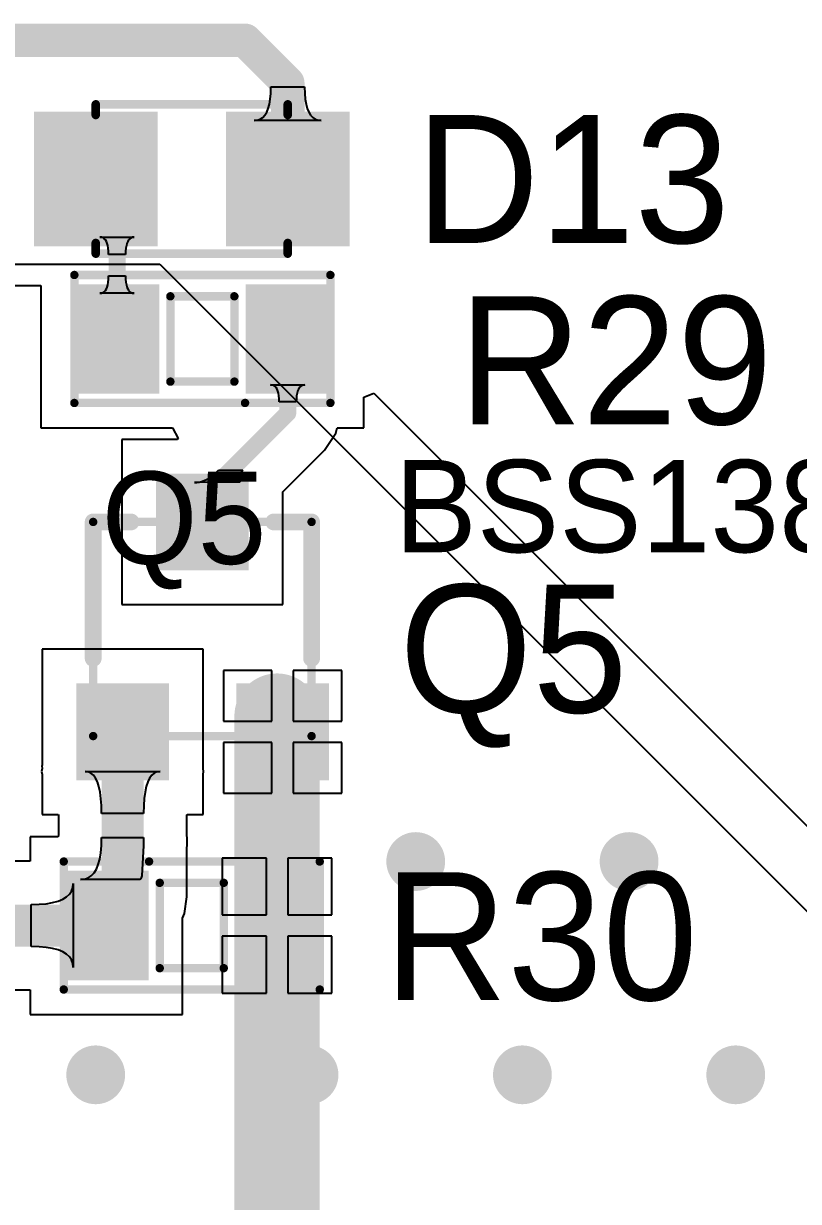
# Model space of a CAD drawing. Header units: millimetres. Extents: x -0.28 to 4.38, y -0.01 to 4.88.
# Drawn here: x 2.306 to 2.669, y 3.736 to 4.288 of the extents above; entities that cross this region are included whole.
import ezdxf

# ---------------------------------------------------------------- set-up
doc = ezdxf.new("R2010")
doc.units = ezdxf.units.MM
doc.header["$MEASUREMENT"] = 0
for name, color, linetype in [('BottomLayer', 5, 'Continuous'), ('Mechanical7', 56, 'Continuous'), ('MultiLayer', 9, 'Continuous'), ('TopLayer', 1, 'Continuous'), ('TopOverlay', 2, 'Continuous'), ('TopPaste', 8, 'Continuous'), ('TopSolder', 216, 'Continuous'), ('ViaHoleLayer', 16, 'Continuous')]:
    doc.layers.add(name, color=color, linetype=linetype)

# ---------------------------------------------------------------- blocks, each defined once
blk = doc.blocks.new('RES_SMD_0603_BIG_1')
at = {"layer": 'TopLayer'}
for points in [[(-0.05575, -0.02165), (-0.02425, -0.02165), (-0.05575, 0.02165), (-0.02425, 0.02165)], [(0.02425, -0.02165), (0.05575, -0.02165), (0.02425, 0.02165), (0.05575, 0.02165)]]:
    blk.add_solid(points, dxfattribs=at)
at = {"layer": 'TopOverlay', "const_width": 0.00394}
for points in [[(0.06, 0.03), (-0.06, 0.03)], [(-0.06, 0.03), (-0.06, -0.03)], [(0.06, 0.03), (0.06, -0.03)], [(0.015, 0.02), (-0.015, 0.02)], [(-0.015, 0.02), (-0.015, -0.02)], [(0.015, 0.02), (0.015, -0.02)], [(0.015, -0.02), (-0.015, -0.02)], [(0.02, -0.03), (-0.06, -0.03)], [(0.06, -0.03), (0.02, -0.03)]]:
    blk.add_lwpolyline(points, dxfattribs=at)
at = {"layer": 'TopOverlay', "const_width": 0.00197}
for points in [[(-0.06098, 0.03, 1), (-0.05902, 0.03, 1)], [(-0.06098, 0.03, 1), (-0.05902, 0.03, 1)], [(0.05902, 0.03, 1), (0.06098, 0.03, 1)], [(0.05902, 0.03, 1), (0.06098, 0.03, 1)], [(-0.01599, 0.02, 1), (-0.01402, 0.02, 1)], [(-0.01599, 0.02, 1), (-0.01402, 0.02, 1)], [(0.01401, 0.02, 1), (0.01598, 0.02, 1)], [(0.01401, 0.02, 1), (0.01598, 0.02, 1)], [(-0.01599, -0.02, 1), (-0.01402, -0.02, 1)], [(-0.01599, -0.02, 1), (-0.01402, -0.02, 1)], [(0.01401, -0.02, 1), (0.01598, -0.02, 1)], [(0.01401, -0.02, 1), (0.01598, -0.02, 1)], [(-0.06098, -0.03, 1), (-0.05902, -0.03, 1)], [(-0.06098, -0.03, 1), (-0.05902, -0.03, 1)], [(0.01901, -0.03, 1), (0.02098, -0.03, 1)], [(0.01901, -0.03, 1), (0.02098, -0.03, 1)], [(0.05902, -0.03, 1), (0.06098, -0.03, 1)], [(0.05902, -0.03, 1), (0.06098, -0.03, 1)]]:
    blk.add_lwpolyline(points, format="xyb", close=True, dxfattribs=at)
at = {"layer": 'TopPaste'}
for points in [[(-0.05575, -0.02165), (-0.02425, -0.02165), (-0.05575, 0.02165), (-0.02425, 0.02165)], [(0.02425, -0.02165), (0.05575, -0.02165), (0.02425, 0.02165), (0.05575, 0.02165)]]:
    blk.add_solid(points, dxfattribs=at)
at = {"layer": 'TopSolder'}
for points in [[(-0.05975, -0.02565), (-0.02025, -0.02565), (-0.05975, 0.02565), (-0.02025, 0.02565)], [(0.02025, -0.02565), (0.05975, -0.02565), (0.02025, 0.02565), (0.05975, 0.02565)]]:
    blk.add_solid(points, dxfattribs=at)
blk = doc.blocks.new('RES_SMD_0603_BIG_2')
at = {"layer": 'TopLayer'}
for points in [[(-0.05575, -0.02165), (-0.02425, -0.02165), (-0.05575, 0.02165), (-0.02425, 0.02165)], [(0.02425, -0.02165), (0.05575, -0.02165), (0.02425, 0.02165), (0.05575, 0.02165)]]:
    blk.add_solid(points, dxfattribs=at)
at = {"layer": 'TopOverlay', "const_width": 0.00394}
for points in [[(-0.06, 0.03), (0.06, 0.03)], [(-0.06, -0.03), (-0.06, 0.03)], [(0.06, -0.03), (0.06, 0.03)], [(-0.015, 0.02), (0.015, 0.02)], [(-0.015, -0.02), (-0.015, 0.02)], [(0.015, -0.02), (0.015, 0.02)], [(-0.015, -0.02), (0.015, -0.02)], [(-0.06, -0.03), (0.02, -0.03)], [(0.02, -0.03), (0.06, -0.03)]]:
    blk.add_lwpolyline(points, dxfattribs=at)
at = {"layer": 'TopOverlay', "const_width": 0.00197}
for points in [[(-0.06098, 0.03, 1), (-0.05902, 0.03, 1)], [(-0.06098, 0.03, 1), (-0.05902, 0.03, 1)], [(0.05902, 0.03, 1), (0.06098, 0.03, 1)], [(0.05902, 0.03, 1), (0.06098, 0.03, 1)], [(-0.01599, 0.02, 1), (-0.01402, 0.02, 1)], [(-0.01599, 0.02, 1), (-0.01402, 0.02, 1)], [(0.01401, 0.02, 1), (0.01598, 0.02, 1)], [(0.01401, 0.02, 1), (0.01598, 0.02, 1)], [(-0.01599, -0.02, 1), (-0.01402, -0.02, 1)], [(-0.01599, -0.02, 1), (-0.01402, -0.02, 1)], [(0.01401, -0.02, 1), (0.01598, -0.02, 1)], [(0.01401, -0.02, 1), (0.01598, -0.02, 1)], [(-0.06098, -0.03, 1), (-0.05902, -0.03, 1)], [(-0.06098, -0.03, 1), (-0.05902, -0.03, 1)], [(0.01901, -0.03, 1), (0.02098, -0.03, 1)], [(0.01901, -0.03, 1), (0.02098, -0.03, 1)], [(0.05902, -0.03, 1), (0.06098, -0.03, 1)], [(0.05902, -0.03, 1), (0.06098, -0.03, 1)]]:
    blk.add_lwpolyline(points, format="xyb", close=True, dxfattribs=at)
at = {"layer": 'TopPaste'}
for points in [[(-0.05575, -0.02165), (-0.02425, -0.02165), (-0.05575, 0.02165), (-0.02425, 0.02165)], [(0.02425, -0.02165), (0.05575, -0.02165), (0.02425, 0.02165), (0.05575, 0.02165)]]:
    blk.add_solid(points, dxfattribs=at)
at = {"layer": 'TopSolder'}
for points in [[(-0.05975, -0.02565), (-0.02025, -0.02565), (-0.05975, 0.02565), (-0.02025, 0.02565)], [(0.02025, -0.02565), (0.05975, -0.02565), (0.02025, 0.02565), (0.05975, 0.02565)]]:
    blk.add_solid(points, dxfattribs=at)
blk = doc.blocks.new('SOT23____138_3')
at = {"layer": 'Mechanical7', "const_width": 0.00394}
for points in [[(-0.05118, -0.05118), (-0.05118, 0.04921)], [(-0.05118, 0.04921), (0.05118, 0.04921)], [(0.05118, -0.05118), (0.05118, 0.04921)], [(-0.05118, -0.05118), (0.05118, -0.05118)]]:
    blk.add_lwpolyline(points, dxfattribs=at)
at = {"layer": 'Mechanical7', "const_width": 0.00197}
for points in [[(-0.05217, 0.04921, 1), (-0.0502, 0.04921, 1)], [(-0.05217, 0.04921, 1), (-0.0502, 0.04921, 1)], [(0.0502, 0.04921, 1), (0.05217, 0.04921, 1)], [(0.0502, 0.04921, 1), (0.05217, 0.04921, 1)], [(-0.05217, -0.05118, 1), (-0.0502, -0.05118, 1)], [(-0.05217, -0.05118, 1), (-0.0502, -0.05118, 1)], [(0.0502, -0.05118, 1), (0.05217, -0.05118, 1)], [(0.0502, -0.05118, 1), (0.05217, -0.05118, 1)]]:
    blk.add_lwpolyline(points, format="xyb", close=True, dxfattribs=at)
at = {"layer": 'Mechanical7'}
for points in [[(-0.01181, 0.04921), (0.01181, 0.04921), (-0.01181, 0.05906), (0.01181, 0.05906)], [(-0.02461, -0.0502), (-0.04823, -0.0502), (-0.02461, -0.06004), (-0.04823, -0.06004)], [(0.04823, -0.0502), (0.02461, -0.0502), (0.04823, -0.06004), (0.02461, -0.06004)]]:
    blk.add_solid(points, dxfattribs=at)
at = {"layer": 'TopLayer'}
for points in [[(-0.01772, 0.03051), (0.01772, 0.03051), (-0.01772, 0.06791), (0.01772, 0.06791)], [(-0.05512, -0.06791), (-0.01969, -0.06791), (-0.05512, -0.03051), (-0.01969, -0.03051)], [(0.01988, -0.06791), (0.05531, -0.06791), (0.01988, -0.03051), (0.05531, -0.03051)]]:
    blk.add_solid(points, dxfattribs=at)
at = {"layer": 'TopOverlay', "const_width": 0.00787}
for points in [[(-0.05118, 0.04921), (-0.03346, 0.04921)], [(-0.05118, -0.01476), (-0.05118, 0.04921)], [(0.03346, 0.04921), (0.05118, 0.04921)], [(0.05118, -0.01476), (0.05118, 0.04921)]]:
    blk.add_lwpolyline(points, dxfattribs=at)
at = {"layer": 'TopOverlay', "const_width": 0.00394}
for points in [[(-0.05315, 0.04921, 1), (-0.04921, 0.04921, 1)], [(-0.05315, 0.04921, 1), (-0.04921, 0.04921, 1)], [(-0.03543, 0.04921, 1), (-0.0315, 0.04921, 1)], [(0.0315, 0.04921, 1), (0.03543, 0.04921, 1)], [(0.04921, 0.04921, 1), (0.05315, 0.04921, 1)], [(0.04921, 0.04921, 1), (0.05315, 0.04921, 1)], [(-0.05315, -0.01476, 1), (-0.04921, -0.01476, 1)], [(0.04921, -0.01476, 1), (0.05315, -0.01476, 1)]]:
    blk.add_lwpolyline(points, format="xyb", close=True, dxfattribs=at)
at = {"layer": 'TopPaste'}
for points in [[(-0.01772, 0.03051), (0.01772, 0.03051), (-0.01772, 0.06791), (0.01772, 0.06791)], [(-0.05512, -0.06791), (-0.01969, -0.06791), (-0.05512, -0.03051), (-0.01969, -0.03051)], [(0.01988, -0.06791), (0.05531, -0.06791), (0.01988, -0.03051), (0.05531, -0.03051)]]:
    blk.add_solid(points, dxfattribs=at)
at = {"layer": 'TopSolder'}
for points in [[(-0.02172, 0.02651), (0.02172, 0.02651), (-0.02172, 0.07191), (0.02172, 0.07191)], [(-0.05912, -0.07191), (-0.01569, -0.07191), (-0.05912, -0.02651), (-0.01569, -0.02651)], [(0.01588, -0.07191), (0.05931, -0.07191), (0.01588, -0.02651), (0.05931, -0.02651)]]:
    blk.add_solid(points, dxfattribs=at)
at = {"layer": 'Mechanical7'}
for s, p in [('BSS138', (0.09, 0.035)), ('Q5', (-0.04724, 0.02953))]:
    blk.add_text(s, height=0.043307, rotation=360, dxfattribs=at).set_placement(p)
blk = doc.blocks.new('LED_0805_B____4')
at = {"layer": 'TopLayer'}
for points in [[(-0.025, -0.0275), (0.025, -0.0275), (-0.025, 0.0275), (0.025, 0.0275)], [(0.065, -0.0275), (0.115, -0.0275), (0.065, 0.0275), (0.115, 0.0275)]]:
    blk.add_solid(points, dxfattribs=at)
at = {"layer": 'TopOverlay', "const_width": 0.004}
for points in [[(0, 0.035), (0, 0.03)], [(0.09, 0.035), (0, 0.035)], [(0.09, 0.035), (0.09, 0.03)], [(0, -0.03), (0, -0.035)], [(0.09, -0.035), (0, -0.035)], [(0.09, -0.03), (0.09, -0.035)]]:
    blk.add_lwpolyline(points, dxfattribs=at)
at = {"layer": 'TopOverlay', "const_width": 0.002}
for points in [[(-0.001, 0.035, 1), (0.001, 0.035, 1)], [(-0.001, 0.035, 1), (0.001, 0.035, 1)], [(0.089, 0.035, 1), (0.091, 0.035, 1)], [(0.089, 0.035, 1), (0.091, 0.035, 1)], [(-0.001, 0.03, 1), (0.001, 0.03, 1)], [(0.089, 0.03, 1), (0.091, 0.03, 1)], [(-0.001, -0.03, 1), (0.001, -0.03, 1)], [(-0.001, -0.035, 1), (0.001, -0.035, 1)], [(-0.001, -0.035, 1), (0.001, -0.035, 1)], [(0.089, -0.03, 1), (0.091, -0.03, 1)], [(0.089, -0.035, 1), (0.091, -0.035, 1)], [(0.089, -0.035, 1), (0.091, -0.035, 1)]]:
    blk.add_lwpolyline(points, format="xyb", close=True, dxfattribs=at)
at = {"layer": 'TopPaste'}
for points in [[(-0.025, -0.0275), (0.025, -0.0275), (-0.025, 0.0275), (0.025, 0.0275)], [(0.065, -0.0275), (0.115, -0.0275), (0.065, 0.0275), (0.115, 0.0275)]]:
    blk.add_solid(points, dxfattribs=at)
at = {"layer": 'TopSolder'}
for points in [[(-0.029, -0.0315), (0.029, -0.0315), (-0.029, 0.0315), (0.029, 0.0315)], [(0.061, -0.0315), (0.119, -0.0315), (0.061, 0.0315), (0.119, 0.0315)]]:
    blk.add_solid(points, dxfattribs=at)

msp = doc.modelspace()

# ---------------------------------------------------------------- linework, layer by layer
at = {"layer": 'BottomLayer'}
for p, q in [((1.96248, 4.175), (2.37, 4.175)), ((2.37, 4.175), (2.845, 3.7))]:
    msp.add_line(p, q, dxfattribs=at)
at = {"layer": 'BottomLayer', "const_width": 0.01378}
for points in [[(2.48311, 3.895, 1), (2.49689, 3.895, 1)], [(2.58311, 3.895, 1), (2.59689, 3.895, 1)], [(2.33311, 3.795, 1), (2.34689, 3.795, 1)], [(2.43311, 3.795, 1), (2.44689, 3.795, 1)], [(2.53311, 3.795, 1), (2.54689, 3.795, 1)], [(2.63311, 3.795, 1), (2.64689, 3.795, 1)]]:
    msp.add_lwpolyline(points, format="xyb", close=True, dxfattribs=at)
at = {"layer": 'MultiLayer', "const_width": 0.01378}
for points in [[(2.48311, 3.895, 1), (2.49689, 3.895, 1)], [(2.58311, 3.895, 1), (2.59689, 3.895, 1)], [(2.33311, 3.795, 1), (2.34689, 3.795, 1)], [(2.43311, 3.795, 1), (2.44689, 3.795, 1)], [(2.53311, 3.795, 1), (2.54689, 3.795, 1)], [(2.63311, 3.795, 1), (2.64689, 3.795, 1)]]:
    msp.add_lwpolyline(points, format="xyb", close=True, dxfattribs=at)
at = {"layer": 'TopLayer'}
for p, q in [((2.42205, 4.25514), (2.42213, 4.25813)), ((2.42213, 4.25813), (2.43787, 4.25813)), ((2.43787, 4.25813), (2.43795, 4.25514)), ((2.42142, 4.2501), (2.42181, 4.25246)), ((2.42181, 4.25246), (2.42205, 4.25514)), ((2.43795, 4.25514), (2.43819, 4.25246)), ((2.43819, 4.25246), (2.43858, 4.2501)), ((2.42016, 4.24632), (2.42087, 4.24805)), ((2.42087, 4.24805), (2.42142, 4.2501)), ((2.43858, 4.2501), (2.43913, 4.24805)), ((2.43913, 4.24805), (2.43984, 4.24632)), ((2.41425, 4.24238), (2.41575, 4.24254)), ((2.44575, 4.24238), (2.41425, 4.24238)), ((2.41575, 4.24254), (2.41709, 4.24301)), ((2.41709, 4.24301), (2.41827, 4.2438)), ((2.41827, 4.2438), (2.41929, 4.2449)), ((2.41929, 4.2449), (2.42016, 4.24632)), ((2.43984, 4.24632), (2.44071, 4.2449)), ((2.44071, 4.2449), (2.44173, 4.2438)), ((2.44173, 4.2438), (2.44291, 4.24301)), ((2.44291, 4.24301), (2.44425, 4.24254)), ((2.44425, 4.24254), (2.44575, 4.24238)), ((2.34276, 4.18766), (2.342, 4.18774)), ((2.342, 4.18774), (2.358, 4.18774)), ((2.34344, 4.18742), (2.34276, 4.18766)), ((2.34404, 4.18701), (2.34344, 4.18742)), ((2.34456, 4.18644), (2.34404, 4.18701)), ((2.345, 4.18571), (2.34456, 4.18644)), ((2.35544, 4.18644), (2.355, 4.18571)), ((2.35596, 4.18701), (2.35544, 4.18644)), ((2.35656, 4.18742), (2.35596, 4.18701)), ((2.35724, 4.18766), (2.35656, 4.18742)), ((2.358, 4.18774), (2.35724, 4.18766)), ((2.34536, 4.18482), (2.345, 4.18571)), ((2.34564, 4.18376), (2.34536, 4.18482)), ((2.34584, 4.18254), (2.34564, 4.18376)), ((2.34596, 4.18116), (2.34584, 4.18254)), ((2.346, 4.17962), (2.34596, 4.18116)), ((2.35404, 4.18116), (2.354, 4.17962)), ((2.35416, 4.18254), (2.35404, 4.18116)), ((2.35436, 4.18376), (2.35416, 4.18254)), ((2.35464, 4.18482), (2.35436, 4.18376)), ((2.355, 4.18571), (2.35464, 4.18482)), ((2.354, 4.17962), (2.346, 4.17962)), ((2.34596, 4.16799), (2.346, 4.16953)), ((2.346, 4.16953), (2.354, 4.16953)), ((2.354, 4.16953), (2.35404, 4.16799)), ((2.25811, 4.165), (2.31425, 4.165)), ((2.31425, 4.165), (2.31425, 4.09835)), ((2.345, 4.16344), (2.34536, 4.16434)), ((2.34536, 4.16434), (2.34564, 4.16539)), ((2.34564, 4.16539), (2.34584, 4.16661)), ((2.34584, 4.16661), (2.34596, 4.16799)), ((2.35404, 4.16799), (2.35416, 4.16661)), ((2.35416, 4.16661), (2.35436, 4.16539)), ((2.35436, 4.16539), (2.35464, 4.16434)), ((2.35464, 4.16434), (2.355, 4.16344)), ((2.342, 4.16141), (2.34276, 4.16149)), ((2.358, 4.16141), (2.342, 4.16141)), ((2.34276, 4.16149), (2.34344, 4.16174)), ((2.34344, 4.16174), (2.34404, 4.16214)), ((2.34404, 4.16214), (2.34456, 4.16271)), ((2.34456, 4.16271), (2.345, 4.16344)), ((2.355, 4.16344), (2.35544, 4.16271)), ((2.35544, 4.16271), (2.35596, 4.16214)), ((2.35596, 4.16214), (2.35656, 4.16174)), ((2.35656, 4.16174), (2.35724, 4.16149)), ((2.35724, 4.16149), (2.358, 4.16141)), ((2.42276, 4.11839), (2.422, 4.11847)), ((2.422, 4.11847), (2.438, 4.11847)), ((2.42344, 4.11815), (2.42276, 4.11839)), ((2.42404, 4.11775), (2.42344, 4.11815)), ((2.42456, 4.11719), (2.42404, 4.11775)), ((2.425, 4.11647), (2.42456, 4.11719)), ((2.42536, 4.11559), (2.425, 4.11647)), ((2.42564, 4.11455), (2.42536, 4.11559)), ((2.42584, 4.11335), (2.42564, 4.11455)), ((2.43436, 4.11455), (2.43416, 4.11335)), ((2.43464, 4.11559), (2.43436, 4.11455)), ((2.435, 4.11647), (2.43464, 4.11559)), ((2.43544, 4.11719), (2.435, 4.11647)), ((2.43596, 4.11775), (2.43544, 4.11719)), ((2.43656, 4.11815), (2.43596, 4.11775)), ((2.43724, 4.11839), (2.43656, 4.11815)), ((2.438, 4.11847), (2.43724, 4.11839)), ((2.46575, 4.11272), (2.47037, 4.11463)), ((2.47037, 4.11463), (2.815, 3.77)), ((2.42596, 4.11199), (2.42584, 4.11335)), ((2.426, 4.11047), (2.42596, 4.11199)), ((2.434, 4.11047), (2.426, 4.11047)), ((2.43404, 4.11199), (2.434, 4.11047)), ((2.43416, 4.11335), (2.43404, 4.11199)), ((2.46575, 4.09835), (2.46575, 4.11272)), ((2.31425, 4.09835), (2.37593, 4.09835)), ((2.37593, 4.09835), (2.3786, 4.09335)), ((2.45261, 4.09583), (2.45311, 4.09835)), ((2.45311, 4.09835), (2.46575, 4.09835)), ((2.37831, 4.09291), (2.35228, 4.09291)), ((2.35228, 4.09291), (2.35228, 4.01551)), ((2.3786, 4.09335), (2.37831, 4.09291)), ((2.4473, 4.08789), (2.45261, 4.09583)), ((2.42772, 4.06831), (2.4473, 4.08789)), ((2.39303, 4.07477), (2.39417, 4.07552)), ((2.39417, 4.07552), (2.39531, 4.07638)), ((2.39531, 4.07638), (2.39645, 4.07736)), ((2.39645, 4.07736), (2.3976, 4.07845)), ((2.3976, 4.07845), (2.40891, 4.07845)), ((2.40781, 4.07578), (2.40771, 4.07513)), ((2.40793, 4.07638), (2.40781, 4.07578)), ((2.40807, 4.07691), (2.40793, 4.07638)), ((2.40824, 4.07739), (2.40807, 4.07691)), ((2.40844, 4.0778), (2.40824, 4.07739)), ((2.40866, 4.07816), (2.40844, 4.0778)), ((2.40891, 4.07845), (2.40866, 4.07816)), ((2.4076, 4.07279), (2.38628, 4.07267)), ((2.38628, 4.07267), (2.3874, 4.07274)), ((2.3874, 4.07274), (2.38852, 4.07291)), ((2.38852, 4.07291), (2.38964, 4.07321)), ((2.38964, 4.07321), (2.39077, 4.07361)), ((2.39077, 4.07361), (2.3919, 4.07413)), ((2.3919, 4.07413), (2.39303, 4.07477)), ((2.40761, 4.07363), (2.4076, 4.07279)), ((2.40771, 4.07513), (2.40761, 4.07363)), ((2.42772, 4.01551), (2.42772, 4.06831)), ((2.35228, 4.01551), (2.42772, 4.01551)), ((2.39031, 3.99449), (2.31488, 3.99449)), ((2.31488, 3.99449), (2.31488, 3.94018)), ((2.39031, 3.94018), (2.39031, 3.99449)), ((2.4226, 3.98449), (2.39988, 3.98449)), ((2.39988, 3.98449), (2.39988, 3.96079)), ((2.4226, 3.96079), (2.4226, 3.98449)), ((2.45531, 3.98449), (2.4326, 3.98449)), ((2.4326, 3.98449), (2.4326, 3.96079)), ((2.45531, 3.96079), (2.45531, 3.98449)), ((2.39988, 3.96079), (2.4226, 3.96079)), ((2.4326, 3.96079), (2.45531, 3.96079)), ((2.4226, 3.95079), (2.39988, 3.95079)), ((2.39988, 3.95079), (2.39988, 3.92709)), ((2.4226, 3.92709), (2.4226, 3.95079)), ((2.45531, 3.95079), (2.4326, 3.95079)), ((2.4326, 3.95079), (2.4326, 3.92709)), ((2.45531, 3.92709), (2.45531, 3.95079)), ((2.31488, 3.93854), (2.31461, 3.93721)), ((2.31488, 3.94018), (2.31479, 3.93991)), ((2.31479, 3.93991), (2.31488, 3.93854)), ((2.39041, 3.93991), (2.39031, 3.94018)), ((2.39032, 3.93854), (2.39041, 3.93991)), ((2.39059, 3.93721), (2.39032, 3.93854)), ((2.31461, 3.93721), (2.31488, 3.93584)), ((2.31488, 3.93584), (2.31488, 3.91709)), ((2.33648, 3.93701), (2.335, 3.93721)), ((2.335, 3.93721), (2.37019, 3.93721)), ((2.33779, 3.93642), (2.33648, 3.93701)), ((2.33896, 3.93544), (2.33779, 3.93642)), ((2.33996, 3.93406), (2.33896, 3.93544)), ((2.34082, 3.93229), (2.33996, 3.93406)), ((2.34152, 3.93012), (2.34082, 3.93229)), ((2.36438, 3.93229), (2.36368, 3.93012)), ((2.36523, 3.93406), (2.36438, 3.93229)), ((2.36624, 3.93544), (2.36523, 3.93406)), ((2.3674, 3.93642), (2.36624, 3.93544)), ((2.36872, 3.93701), (2.3674, 3.93642)), ((2.37019, 3.93721), (2.36872, 3.93701)), ((2.39031, 3.93584), (2.39059, 3.93721)), ((2.39031, 3.91709), (2.39031, 3.93584)), ((2.34206, 3.92756), (2.34152, 3.93012)), ((2.34268, 3.92126), (2.34206, 3.92756)), ((2.36314, 3.92756), (2.36275, 3.92461)), ((2.36368, 3.93012), (2.36314, 3.92756)), ((2.39988, 3.92709), (2.4226, 3.92709)), ((2.4326, 3.92709), (2.45531, 3.92709)), ((2.34276, 3.91752), (2.34268, 3.92126)), ((2.36252, 3.92126), (2.36244, 3.91752)), ((2.36275, 3.92461), (2.36252, 3.92126)), ((2.31488, 3.91709), (2.32237, 3.91709)), ((2.32237, 3.91709), (2.3225, 3.91651)), ((2.3225, 3.91651), (2.3225, 3.90732)), ((2.36244, 3.91752), (2.34276, 3.91752)), ((2.3827, 3.91651), (2.38283, 3.91709)), ((2.3827, 3.90689), (2.3827, 3.91651)), ((2.38283, 3.91709), (2.39031, 3.91709)), ((2.32237, 3.90665), (2.30925, 3.90665)), ((2.30925, 3.90665), (2.30925, 3.89523)), ((2.3225, 3.90732), (2.32237, 3.90675)), ((2.32237, 3.90675), (2.32237, 3.90665)), ((2.34266, 3.90248), (2.34276, 3.90622)), ((2.34276, 3.90622), (2.36244, 3.90622)), ((2.36244, 3.90622), (2.36242, 3.90248)), ((2.38283, 3.90622), (2.3827, 3.90689)), ((2.38281, 3.90238), (2.38283, 3.90612)), ((2.38282, 3.90617), (2.38283, 3.90622)), ((2.38283, 3.90612), (2.38282, 3.90617)), ((2.34187, 3.89618), (2.34236, 3.89913)), ((2.34236, 3.89913), (2.34266, 3.90248)), ((2.36242, 3.90248), (2.36155, 3.88831)), ((2.3827, 3.90181), (2.38281, 3.90238)), ((2.3827, 3.9018), (2.3827, 3.90181)), ((2.38278, 3.90123), (2.3827, 3.9018)), ((2.3827, 3.89996), (2.38278, 3.90123)), ((2.3827, 3.8785), (2.3827, 3.89996)), ((2.30859, 3.8951), (2.27501, 3.8951)), ((2.30915, 3.89523), (2.30859, 3.8951)), ((2.30925, 3.89523), (2.30915, 3.89523)), ((2.3403, 3.89145), (2.34118, 3.89362)), ((2.34118, 3.89362), (2.34187, 3.89618)), ((2.42, 3.89665), (2.39925, 3.89665)), ((2.39925, 3.89665), (2.39925, 3.87)), ((2.42, 3.87), (2.42, 3.89665)), ((2.45075, 3.89665), (2.43, 3.89665)), ((2.43, 3.89665), (2.43, 3.87)), ((2.45075, 3.87), (2.45075, 3.89665)), ((2.33646, 3.88732), (2.33793, 3.88831)), ((2.33793, 3.88831), (2.33921, 3.88968)), ((2.33921, 3.88968), (2.3403, 3.89145)), ((2.36155, 3.88831), (2.36128, 3.88732)), ((2.3287, 3.88114), (2.32929, 3.88281)), ((2.32929, 3.88281), (2.32949, 3.88469)), ((2.32949, 3.88469), (2.32949, 3.84531)), ((2.33291, 3.88653), (2.33478, 3.88673)), ((2.36063, 3.88653), (2.33291, 3.88653)), ((2.33478, 3.88673), (2.33646, 3.88732)), ((2.36097, 3.88673), (2.36063, 3.88653)), ((2.36128, 3.88732), (2.36097, 3.88673)), ((2.32236, 3.87642), (2.32454, 3.8773)), ((2.32454, 3.8773), (2.32632, 3.87839)), ((2.32632, 3.87839), (2.32771, 3.87967)), ((2.32771, 3.87967), (2.3287, 3.88114)), ((2.38167, 3.87071), (2.3827, 3.8785)), ((2.30969, 3.87484), (2.31345, 3.87494)), ((2.30969, 3.85516), (2.30969, 3.87484)), ((2.31345, 3.87494), (2.31682, 3.87524)), ((2.31682, 3.87524), (2.31979, 3.87573)), ((2.31979, 3.87573), (2.32236, 3.87642)), ((2.38075, 3.86848), (2.38167, 3.87071)), ((2.38075, 3.82335), (2.38075, 3.86848)), ((2.39925, 3.87), (2.42, 3.87)), ((2.43, 3.87), (2.45075, 3.87)), ((2.31345, 3.85506), (2.30969, 3.85516)), ((2.31682, 3.85476), (2.31345, 3.85506)), ((2.31979, 3.85427), (2.31682, 3.85476)), ((2.42, 3.86), (2.39925, 3.86)), ((2.39925, 3.86), (2.39925, 3.83335)), ((2.42, 3.83335), (2.42, 3.86)), ((2.45075, 3.86), (2.43, 3.86)), ((2.43, 3.86), (2.43, 3.83335)), ((2.45075, 3.83335), (2.45075, 3.86)), ((2.32236, 3.85358), (2.31979, 3.85427)), ((2.32454, 3.8527), (2.32236, 3.85358)), ((2.32632, 3.85161), (2.32454, 3.8527)), ((2.32771, 3.85033), (2.32632, 3.85161)), ((2.3287, 3.84886), (2.32771, 3.85033)), ((2.32929, 3.84719), (2.3287, 3.84886)), ((2.32949, 3.84531), (2.32929, 3.84719)), ((2.2758, 3.8349), (2.30859, 3.8349)), ((2.30859, 3.8349), (2.30915, 3.83477)), ((2.30915, 3.83477), (2.30925, 3.83477)), ((2.30925, 3.83477), (2.30925, 3.82335)), ((2.39925, 3.83335), (2.42, 3.83335)), ((2.43, 3.83335), (2.45075, 3.83335)), ((2.30925, 3.82335), (2.38075, 3.82335))]:
    msp.add_line(p, q, dxfattribs=at)
for points, const_width in [([(2.275, 4.28), (2.41, 4.28)], 0.01575), ([(2.41, 4.28), (2.43, 4.26)], 0.01575), ([(2.43, 4.215), (2.43, 4.26)], 0.01575), ([(2.35, 4.21), (2.36, 4.22)], 0.008), ([(2.35, 4.14), (2.35, 4.21)], 0.008), ([(2.43, 4.1052), (2.43, 4.14)], 0.008), ([(2.39, 4.0652), (2.43, 4.1052)], 0.008), ([(2.39, 4.06421), (2.39, 4.0652)], 0.008), ([(2.425, 3.88), (2.425, 3.96319)], 0.04), ([(2.3526, 3.8785), (2.3526, 3.95579)], 0.01969), ([(2.3476, 3.96079), (2.3526, 3.96579)], 0.008), ([(2.425, 3.865), (2.425, 3.88)], 0.04), ([(2.345, 3.87091), (2.3526, 3.8785)], 0.01969), ([(2.425, 3.7025), (2.425, 3.865)], 0.04), ([(2.345, 3.865), (2.345, 3.87091)], 0.01969), ([(2.2582, 3.865), (2.345, 3.865)], 0.01969)]:
    msp.add_lwpolyline(points, dxfattribs=dict(at, const_width=const_width))
for points, const_width in [([(2.40606, 4.28, 1), (2.41394, 4.28, 1)], 0.00787), ([(2.40606, 4.28, 1), (2.41394, 4.28, 1)], 0.00787), ([(2.42606, 4.26, 1), (2.43394, 4.26, 1)], 0.00787), ([(2.42606, 4.26, 1), (2.43394, 4.26, 1)], 0.00787), ([(2.358, 4.22, 1), (2.362, 4.22, 1)], 0.004), ([(2.42606, 4.215, 1), (2.43394, 4.215, 1)], 0.00787), ([(2.348, 4.21, 1), (2.352, 4.21, 1)], 0.004), ([(2.348, 4.21, 1), (2.352, 4.21, 1)], 0.004), ([(2.348, 4.14, 1), (2.352, 4.14, 1)], 0.004), ([(2.428, 4.14, 1), (2.432, 4.14, 1)], 0.004), ([(2.428, 4.1052, 1), (2.432, 4.1052, 1)], 0.004), ([(2.428, 4.1052, 1), (2.432, 4.1052, 1)], 0.004), ([(2.388, 4.0652, 1), (2.392, 4.0652, 1)], 0.004), ([(2.388, 4.0652, 1), (2.392, 4.0652, 1)], 0.004), ([(2.388, 4.06421, 1), (2.392, 4.06421, 1)], 0.004), ([(2.415, 3.96319, 1), (2.435, 3.96319, 1)], 0.02), ([(2.34768, 3.95579, 1), (2.35752, 3.95579, 1)], 0.00984), ([(2.3506, 3.96579, 1), (2.3546, 3.96579, 1)], 0.004), ([(2.3456, 3.96079, 1), (2.3496, 3.96079, 1)], 0.004), ([(2.48311, 3.895, 1), (2.49689, 3.895, 1)], 0.01378), ([(2.58311, 3.895, 1), (2.59689, 3.895, 1)], 0.01378), ([(2.415, 3.88, 1), (2.435, 3.88, 1)], 0.02), ([(2.415, 3.88, 1), (2.435, 3.88, 1)], 0.02), ([(2.34768, 3.8785, 1), (2.35752, 3.8785, 1)], 0.00984), ([(2.34768, 3.8785, 1), (2.35752, 3.8785, 1)], 0.00984), ([(2.415, 3.865, 1), (2.435, 3.865, 1)], 0.02), ([(2.415, 3.865, 1), (2.435, 3.865, 1)], 0.02), ([(2.34008, 3.87091, 1), (2.34992, 3.87091, 1)], 0.00984), ([(2.34008, 3.87091, 1), (2.34992, 3.87091, 1)], 0.00984), ([(2.34008, 3.865, 1), (2.34992, 3.865, 1)], 0.00984), ([(2.34008, 3.865, 1), (2.34992, 3.865, 1)], 0.00984), ([(2.33311, 3.795, 1), (2.34689, 3.795, 1)], 0.01378), ([(2.43311, 3.795, 1), (2.44689, 3.795, 1)], 0.01378), ([(2.53311, 3.795, 1), (2.54689, 3.795, 1)], 0.01378), ([(2.63311, 3.795, 1), (2.64689, 3.795, 1)], 0.01378)]:
    msp.add_lwpolyline(points, format="xyb", close=True, dxfattribs=dict(at, const_width=const_width))
at = {"layer": 'ViaHoleLayer', "const_width": 0.00787}
for points in [[(2.48606, 3.895, 1), (2.49394, 3.895, 1)], [(2.58606, 3.895, 1), (2.59394, 3.895, 1)], [(2.33606, 3.795, 1), (2.34394, 3.795, 1)], [(2.43606, 3.795, 1), (2.44394, 3.795, 1)], [(2.53606, 3.795, 1), (2.54394, 3.795, 1)], [(2.63606, 3.795, 1), (2.64394, 3.795, 1)]]:
    msp.add_lwpolyline(points, format="xyb", close=True, dxfattribs=at)

# ---------------------------------------------------------------- block references
for name, p, rotation in [('LED_0805_B____4', (2.43, 4.215), 180), ('RES_SMD_0603_BIG_2', (2.39, 4.14), 360), ('RES_SMD_0603_BIG_1', (2.385, 3.865), 180)]:
    msp.add_blockref(name, p, dxfattribs=dict(rotation=rotation))
msp.add_blockref('SOT23____138_3', (2.39, 4.005))

# ---------------------------------------------------------------- texts
at = {"layer": 'TopOverlay'}
for s, p in [('D13', (2.49002, 4.18501)), ('R29', (2.51003, 4.10001)), ('Q5', (2.4823, 3.96482)), ('R30', (2.47503, 3.83001))]:
    msp.add_text(s, height=0.06, dxfattribs=at).set_placement(p)

doc.saveas('drawing.dxf')
